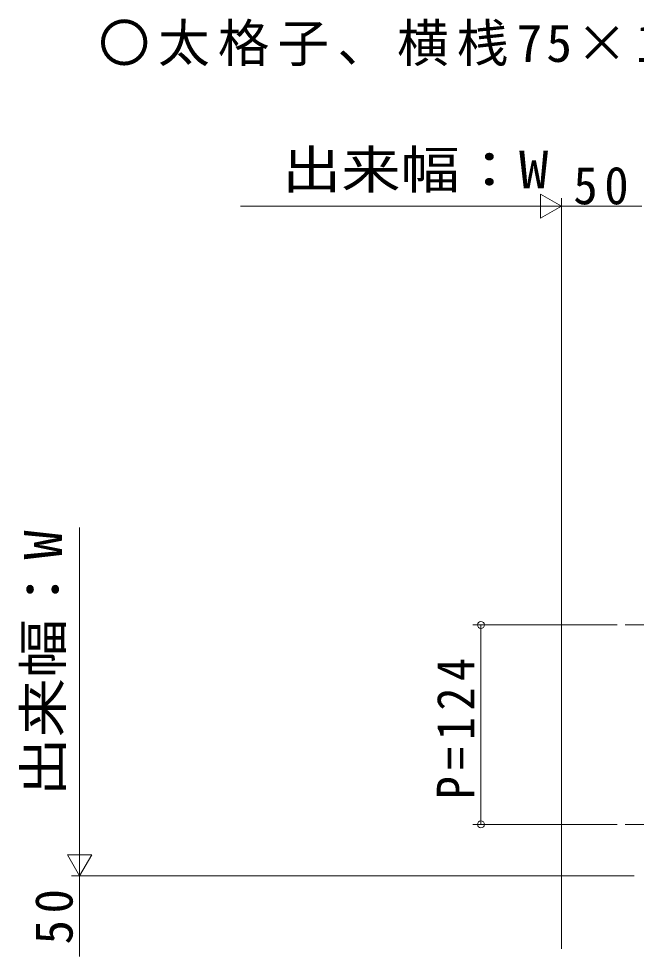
# Model space of a CAD drawing. Units: millimetres, scale not verified. Extents: x -2376 to -396, y -1680 to 1517.
# Drawn here: x -1918 to -1534, y -929 to -350 of the extents above; entities that cross this region are included whole.
import ezdxf
from ezdxf.enums import TextEntityAlignment as Align

# ---------------------------------------------------------------- set-up
doc = ezdxf.new("R2010")
doc.units = ezdxf.units.MM
doc.header["$LTSCALE"] = 8
doc.linetypes.add('CHAIN2', pattern=[12, 9, -1, 1, -1])
doc.layers.add('0-1_USER1', color=3, linetype='Continuous')
doc.layers.add('0-4_YKK_12', color=2, linetype='Continuous', lineweight=9)
doc.layers.add('0-6_YKK_D', color=6, linetype='Continuous', lineweight=9)
doc.styles.add('ＭＳ ゴシック', font='')
doc.styles.get('ＭＳ ゴシック').set_extended_font_data('MS Gothic')

msp = doc.modelspace()

# ---------------------------------------------------------------- linework, layer by layer
at = {"layer": '0-4_YKK_12', "linetype": 'CHAIN2'}
for p, q in [((-1540.861, -726.644), (-1473.615, -726.644)), ((-1540.861, -850.644), (-1473.615, -850.644))]:
    msp.add_line(p, q, dxfattribs=at)
at = {"layer": '0-6_YKK_D'}
for p, q in [((-1593.409, -458.868), (-1593.409, -473.868)), ((-1580.419, -466.368), (-1593.409, -458.868)), ((-1580.419, -927.944), (-1580.419, -461.368)), ((-1595.419, -466.368), (-1779.774, -466.368)), ((-1580.419, -466.368), (-1606.4, -466.368)), ((-1580.419, -466.368), (-1593.409, -473.868)), ((-1530.419, -466.368), (-1580.419, -466.368)), ((-1879.774, -867.644), (-1879.774, -666.144)), ((-1545.861, -726.644), (-1635.419, -726.644)), ((-1630.419, -850.644), (-1630.419, -726.644)), ((-1545.861, -850.644), (-1635.419, -850.644)), ((-1879.774, -882.644), (-1879.774, -856.663)), ((-1872.274, -869.654), (-1887.274, -869.654)), ((-1879.774, -882.644), (-1887.274, -869.654)), ((-1879.774, -882.644), (-1872.274, -869.654)), ((-1535.119, -882.644), (-1884.774, -882.644)), ((-1786.774, -882.644), (-1884.774, -882.644)), ((-1879.774, -882.644), (-1879.774, -932.644))]:
    msp.add_line(p, q, dxfattribs=at)
for centre in [(-1630.419, -726.644), (-1630.419, -850.644)]:
    msp.add_circle(centre, 2.125, dxfattribs=at)

# ---------------------------------------------------------------- texts
at = {"layer": '0-1_USER1', "color": 7, "insert": (-1868.124, -379.349), "char_height": 23.46, "attachment_point": 7, "style": 'ＭＳ ゴシック'}
msp.add_mtext('\\T1.16;〇太格子、横桟75×100', dxfattribs=at)
at = {"layer": '0-6_YKK_D', "color": 7, "style": 'ＭＳ ゴシック', "width": 1.15}
msp.add_text('出来幅：W', height=23.46, dxfattribs=at).set_placement((-1753.997, -462.368), align=Align.BOTTOM_LEFT)
msp.add_text('出来幅：W', height=23.46, rotation=90, dxfattribs=at).set_placement((-1883.774, -833.294), align=Align.BOTTOM_LEFT)
at = {"layer": '0-6_YKK_D', "color": 7, "insert": (-1573.019, -465.569), "char_height": 23.46, "attachment_point": 7, "style": 'ＭＳ ゴシック'}
msp.add_mtext('\\T1.27;\\W0.95;50', dxfattribs=at)
at = {"layer": '0-6_YKK_D', "color": 7, "char_height": 23.46, "attachment_point": 7, "rotation": 90, "style": 'ＭＳ ゴシック'}
for s, insert in [('\\T1.28;\\W0.9;P=124', (-1634.419, -835.044)), ('\\T1.27;\\W0.95;50', (-1883.774, -925.244))]:
    msp.add_mtext(s, dxfattribs=dict(at, insert=insert))

doc.saveas('drawing.dxf')
